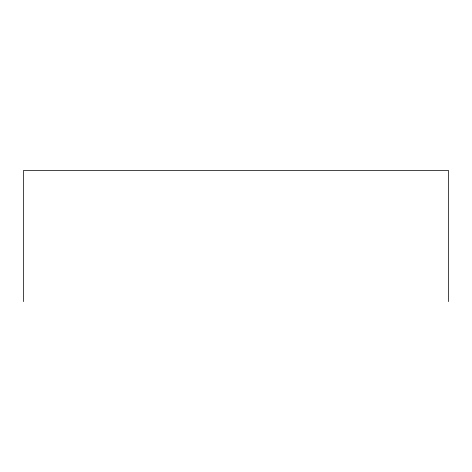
<?xml version="1.0" encoding="UTF-8"?>
<svg xmlns="http://www.w3.org/2000/svg" width="472" height="472" viewBox="0 0 472 472"><rect width="100%" height="100%" fill="white"/><g stroke="black" fill="none" stroke-linecap="round" stroke-linejoin="round"><path stroke-width="0.71" d="M448.4 301.614L448.4 170.386L23.6 170.386L23.6 301.614"/></g></svg>
